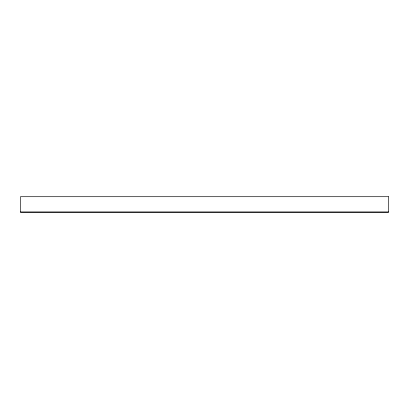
<?xml version="1.0" encoding="UTF-8"?>
<svg xmlns="http://www.w3.org/2000/svg" width="409" height="409" viewBox="0 0 409 409"><rect width="100%" height="100%" fill="white"/><g stroke="black" fill="none" stroke-linecap="round" stroke-linejoin="round"><path stroke-width="0.61" d="M20.45 211.949L388.55 211.949M388.55 196.709L20.45 196.709L20.45 212.291L388.55 212.291L388.55 196.709"/></g></svg>
